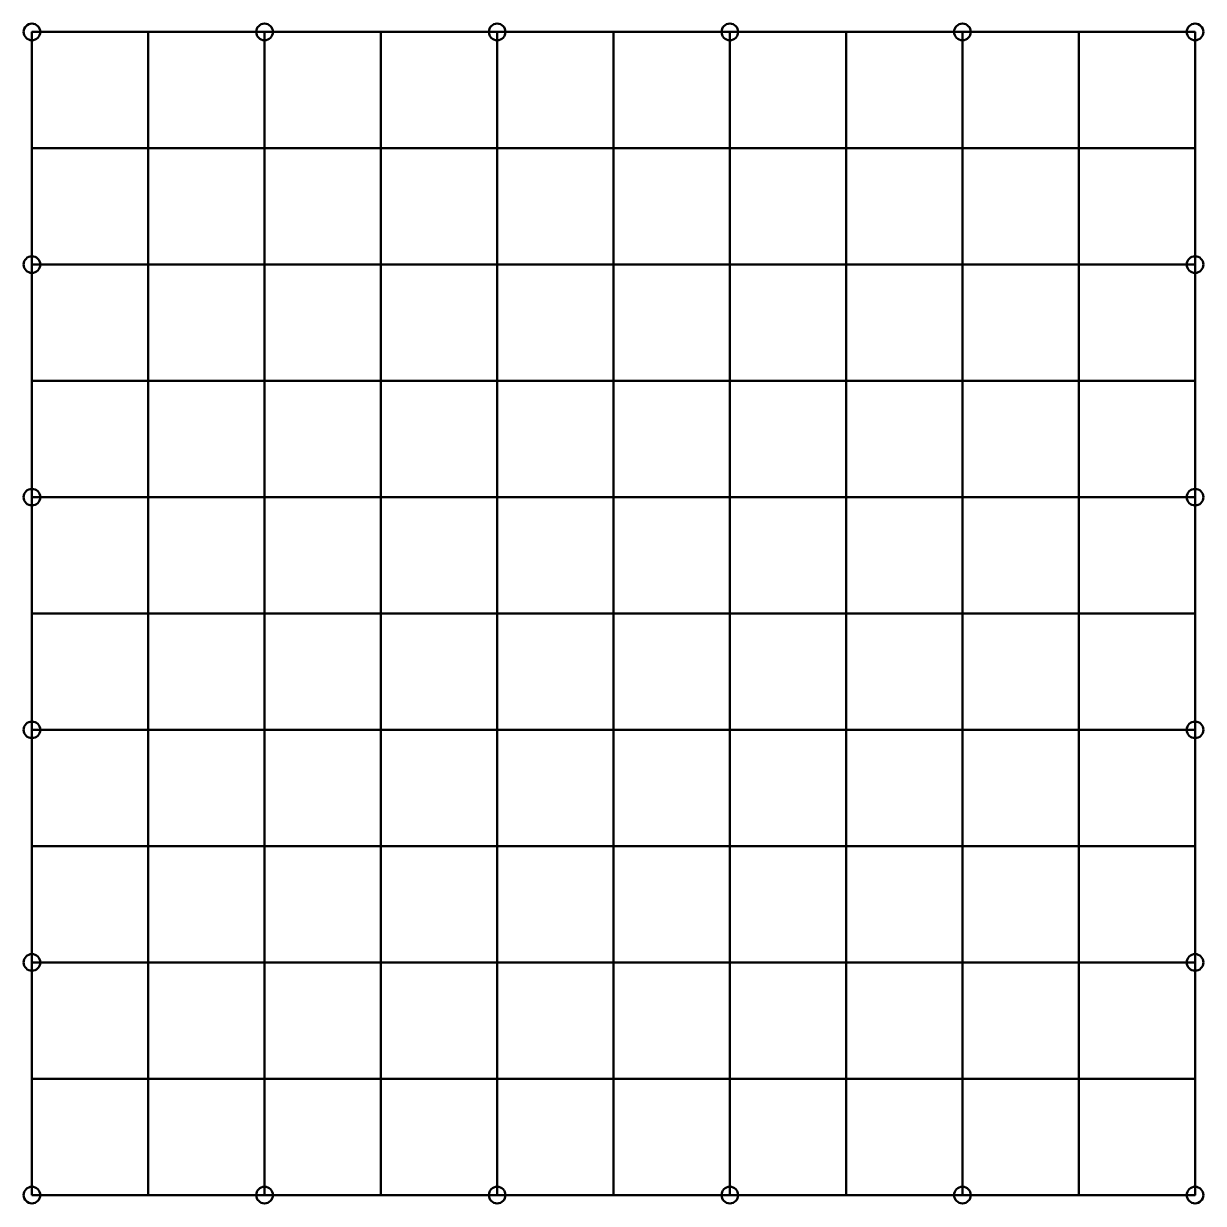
# Model space of a CAD drawing. Header units: inches. Extents: x -500 to 70500, y -500 to 70500.
import ezdxf

# ---------------------------------------------------------------- set-up
doc = ezdxf.new("R2010")
doc.units = ezdxf.units.IN
doc.header["$MEASUREMENT"] = 0
doc.linetypes.add('CONTINOUS', pattern=[0])
doc.layers.add('Grounding', color=30, linetype='CONTINOUS', lineweight=50)

msp = doc.modelspace()

# ---------------------------------------------------------------- linework, layer by layer
at = {"layer": 'Grounding'}
for p, q in [((7000, 70000), (7000, 0)), ((14000, 70000), (14000, 0)), ((21000, 70000), (21000, 0)), ((28000, 70000), (28000, 0)), ((35000, 70000), (35000, 0)), ((42000, 70000), (42000, 0)), ((49000, 70000), (49000, 0)), ((56000, 70000), (56000, 0)), ((63000, 0), (63000, 70000)), ((70000, 63000), (0, 63000)), ((70000, 56000), (0, 56000)), ((70000, 49000), (0, 49000)), ((70000, 42000), (0, 42000)), ((70000, 35000), (0, 35000)), ((70000, 28000), (0, 28000)), ((70000, 21000), (0, 21000)), ((70000, 14000), (0, 14000)), ((0, 7000), (70000, 7000))]:
    msp.add_line(p, q, dxfattribs=at)
msp.add_lwpolyline([(0, 0), (70000, 0), (70000, 70000), (0, 70000)], close=True, dxfattribs=at)
for centre in [(0, 70000), (14000, 70000), (28000, 70000), (42000, 70000), (56000, 70000), (70000, 70000), (0, 56000), (70000, 56000), (0, 42000), (70000, 42000), (0, 28000), (70000, 28000), (0, 14000), (70000, 14000), (0, 0), (14000, 0), (28000, 0), (42000, 0), (56000, 0), (70000, 0)]:
    msp.add_circle(centre, 500, dxfattribs=at)

doc.saveas('drawing.dxf')
